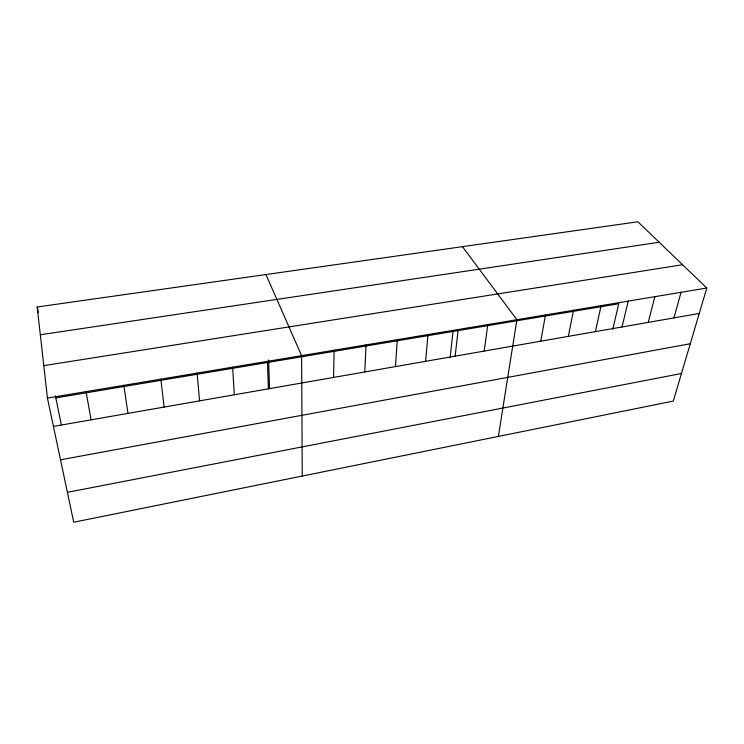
<?xml version="1.0" encoding="UTF-8"?>
<svg xmlns="http://www.w3.org/2000/svg" width="744" height="744" viewBox="0 0 744 744"><rect width="100%" height="100%" fill="white"/><g stroke="black" fill="none" stroke-linecap="round" stroke-linejoin="round"><path stroke-width="1.12" d="M333.572 377.431L334.112 350.229M364.802 371.963L366.002 344.909M395.455 366.606L397.305 339.683M425.568 361.333L428.033 334.549M450.111 357.79L453.031 331.452M455.133 356.162L458.192 329.518M484.186 351.084L487.813 324.57M498.378 436.421L516.903 319.715L462.452 246.664M540.758 341.189L545.473 314.945M568.314 336.372L573.55 310.257M595.395 331.629L601.124 305.654M612.786 329.304L618.757 303.738L55.819 397.901M622.021 326.979L628.234 301.134M648.201 322.394L654.869 296.679M673.943 317.893L681.058 292.308M706.8 288.012L673.301 401.081L73.712 522.223L47.439 398.087L37.2 306.993L637.887 221.777L706.8 288.012L47.439 398.087M67.388 492.333L681.476 373.488M60.506 459.811L690.293 343.728M53.438 426.424L699.258 313.466M43.794 365.648L682.574 264.734M40.325 334.772L659.193 242.256M265.952 274.545L301.608 355.66L302.269 476.039M37.2 306.993L38.363 312.647M55.363 395.678L61.334 424.824M86.034 391.642L91.094 419.839M123.82 385.336L127.977 413.385M160.834 379.161L164.126 407.061M197.104 373.107L199.559 400.867M232.64 367.173L234.295 394.794M267.468 361.352L268.352 388.833M268.64 359.966L269.533 388.424"/></g></svg>
